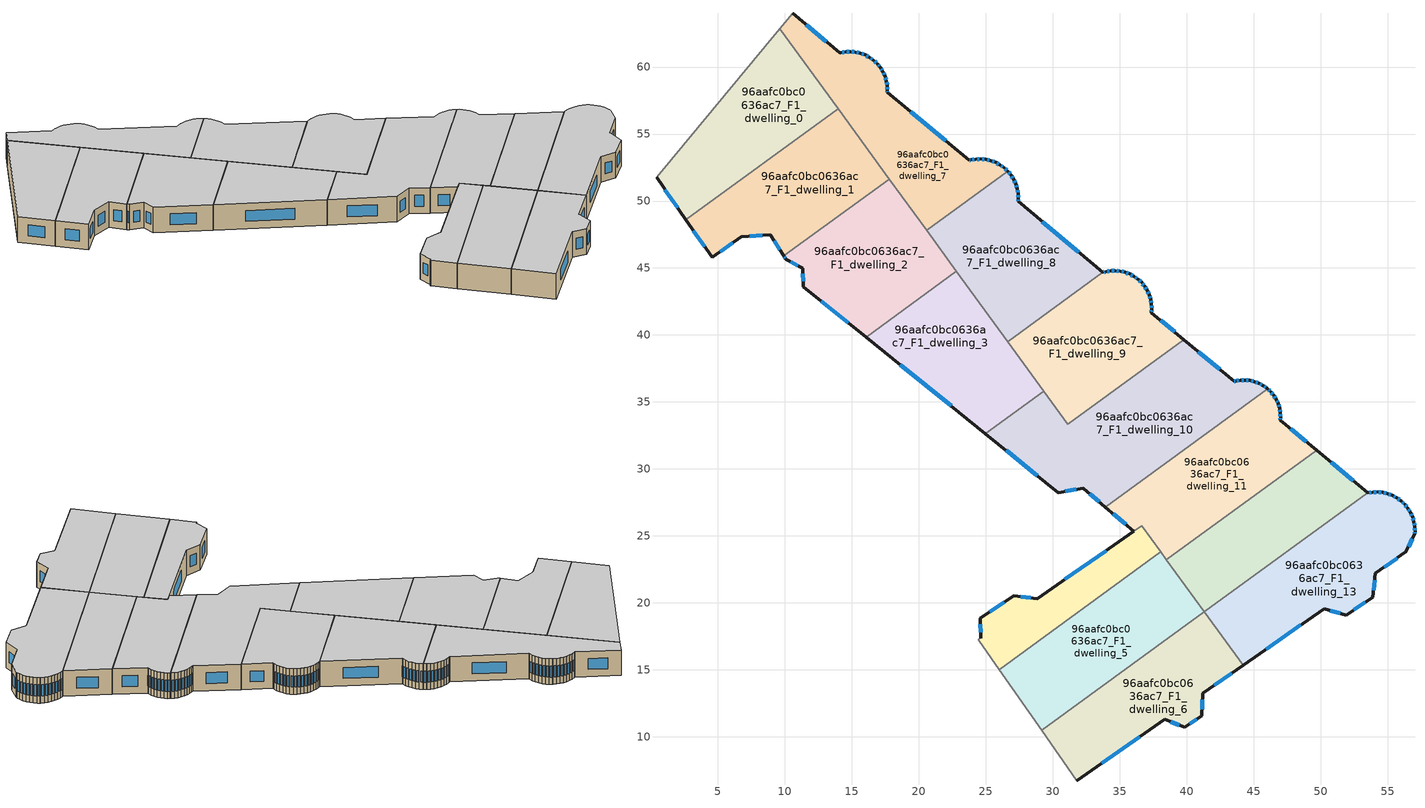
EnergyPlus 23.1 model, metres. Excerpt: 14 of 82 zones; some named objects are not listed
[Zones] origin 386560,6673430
96aafc0bc0636ac7_F1_dwelling_0
 floor to 96aafc0bc0636ac7_F0_dwelling_0 (EU_floor_Construction): 9.61,62.87 13.97,56.87 2.61,48.6 0.41,51.76 z3
 wall outside (EU_wall_Construction): 0.41,51.76 2.61,48.6 z3:6
 wall to 96aafc0bc0636ac7_F1_dwelling_1 (EU_wall_Construction): 2.61,48.6 13.97,56.87 z3:6
 wall adiabatic (EU_wall_Construction): 9.61,62.87 0.41,51.76 z3:6
 wall to 96aafc0bc0636ac7_F1_dwelling_7 (EU_wall_Construction): 13.97,56.87 9.61,62.87 z3:6
 window (EU_Window_Construction): 1.04,50.86 1.98,49.5 z3.86:5.14
 ceiling to 96aafc0bc0636ac7_F2_dwelling_0 (EU_floor_Construction): 13.97,56.87 9.61,62.87 0.41,51.76 2.61,48.6 z6
96aafc0bc0636ac7_F1_dwelling_1
 floor to 96aafc0bc0636ac7_F0_dwelling_1 (EU_floor_Construction): 13.97,56.87 17.78,51.64 9.91,45.91 8.92,47.47 6.73,47.32 4.57,45.79 2.61,48.6 z3
 wall outside (EU_wall_Construction): 2.61,48.6 4.57,45.79 6.73,47.32 8.92,47.47 9.91,45.91 z3:6
 wall to 96aafc0bc0636ac7_F1_dwelling_2 (EU_wall_Construction): 9.91,45.91 17.78,51.64 z3:6
 wall to 96aafc0bc0636ac7_F1_dwelling_7 (EU_wall_Construction): 17.79,51.64 13.98,56.87 z3:6
 window (EU_Window_Construction): 3.17,47.8 4.01,46.6 / 9.2,47.02 9.63,46.35 / 7.36,47.36 8.29,47.43 / 5.19,46.23 6.11,46.88 z3.86:5.14
 ceiling to 96aafc0bc0636ac7_F2_dwelling_1 (EU_floor_Construction): 17.78,51.64 13.97,56.87 2.61,48.6 4.57,45.79 6.73,47.32 8.92,47.47 9.91,45.91 z6
96aafc0bc0636ac7_F1_dwelling_10
 floor to 96aafc0bc0636ac7_F0_dwelling_10 (EU_floor_Construction): 45.05,36.52 45.39,36.39 45.71,36.23 46,36.02 46.02,36 46.05,35.97 33.93,27.15 32.29,28.56 30.4,28.24 24.95,32.64 29.31,35.81 31.11,33.34 39.78,39.66 43.53,36.53 43.64,36.56 43.99,36.62 44.35,36.63 44.71,36.6 z3
 wall outside (EU_wall_Construction): 24.95,32.64 30.4,28.24 32.29,28.56 33.93,27.15 / 46.05,35.97 46.02,36 46,36.02 45.71,36.23 45.39,36.39 45.05,36.52 44.71,36.6 44.35,36.63 43.99,36.62 43.64,36.56 43.53,36.53 39.78,39.66 z3:6
 wall to 96aafc0bc0636ac7_F1_dwelling_3 (EU_wall_Construction): 29.31,35.81 24.95,32.64 z3:6
 wall to 96aafc0bc0636ac7_F1_dwelling_9 (EU_wall_Construction): 39.78,39.66 31.11,33.34 29.31,35.81 z3:6
 wall to 96aafc0bc0636ac7_F1_dwelling_11 (EU_wall_Construction): 33.93,27.15 46.05,35.97 z3:6
 window (EU_Window_Construction): 30.94,28.33 31.75,28.47 / 26.51,31.38 28.85,29.49 / 42.46,37.43 40.85,38.76 / 43.61,36.55 43.56,36.54 / 43.89,36.6 43.74,36.58 / 44.25,36.63 44.09,36.62 / 44.6,36.61 44.45,36.62 / 44.96,36.54 44.81,36.58 / 45.29,36.43 45.15,36.48 / 45.62,36.27 45.48,36.35 / 45.91,36.08 45.79,36.17 / 32.76,28.16 33.46,27.55 z3.86:5.14
 ceiling to 96aafc0bc0636ac7_F2_dwelling_10 (EU_floor_Construction): 46.05,35.97 46.02,36 46,36.02 45.71,36.23 45.39,36.39 45.05,36.52 44.71,36.6 44.35,36.63 43.99,36.62 43.64,36.56 43.53,36.53 39.78,39.66 31.11,33.34 29.31,35.81 24.95,32.64 30.4,28.24 32.29,28.56 33.93,27.15 z6
96aafc0bc0636ac7_F1_dwelling_11
 floor to 96aafc0bc0636ac7_F0_dwelling_11 (EU_floor_Construction): 46.82,34.87 46.93,34.53 46.99,34.17 47,33.82 46.99,33.65 49.7,31.39 38.47,23.22 36.63,25.76 36.04,25.34 33.93,27.15 46.05,35.97 46.26,35.78 46.49,35.5 46.68,35.2 z3
 wall outside (EU_wall_Construction): 49.7,31.39 46.99,33.65 47,33.82 46.99,34.17 46.93,34.53 46.82,34.87 46.68,35.2 46.49,35.5 46.26,35.78 46.05,35.97 / 33.93,27.15 36.04,25.34 z3:6
 wall to 96aafc0bc0636ac7_F1_dwelling_12 (EU_wall_Construction): 38.47,23.22 49.7,31.39 z3:6
 wall to 96aafc0bc0636ac7_F1_dwelling_4 (EU_wall_Construction): 36.04,25.34 36.63,25.76 / 36.63,25.75 38.06,23.8 z3:6
 wall to 96aafc0bc0636ac7_F1_dwelling_5 (EU_wall_Construction): 38.06,23.8 38.47,23.22 z3:6
 window (EU_Window_Construction): 46.62,35.28 46.54,35.41 / 46.78,34.96 46.72,35.1 / 46.9,34.63 46.85,34.77 / 46.97,34.28 46.95,34.43 / 47,33.92 46.99,34.07 / 46.99,33.7 47,33.77 / 48.92,32.04 47.76,33 / 34.53,26.64 35.43,25.86 / 46.2,35.83 46.11,35.92 / 46.42,35.58 46.32,35.7 z3.86:5.14
 ceiling to 96aafc0bc0636ac7_F2_dwelling_11 (EU_floor_Construction): 49.7,31.39 46.99,33.65 47,33.82 46.99,34.17 46.93,34.53 46.82,34.87 46.68,35.2 46.49,35.5 46.26,35.78 46.05,35.97 33.93,27.15 36.04,25.34 36.63,25.76 38.47,23.22 z6
96aafc0bc0636ac7_F1_dwelling_12
 floor to 96aafc0bc0636ac7_F0_dwelling_12 (EU_floor_Construction): 53.52,28.21 41.32,19.32 38.47,23.22 49.7,31.39 z3
 wall outside (EU_wall_Construction): 53.52,28.21 49.7,31.39 z3:6
 wall to 96aafc0bc0636ac7_F1_dwelling_13 (EU_wall_Construction): 41.32,19.32 53.52,28.21 z3:6
 wall to 96aafc0bc0636ac7_F1_dwelling_5 (EU_wall_Construction): 38.47,23.22 41.32,19.32 z3:6
 window (EU_Window_Construction): 52.43,29.12 50.79,30.48 z3.86:5.14
 ceiling to 96aafc0bc0636ac7_F2_dwelling_12 (EU_floor_Construction): 53.52,28.21 49.7,31.39 38.47,23.22 41.32,19.32 z6
96aafc0bc0636ac7_F1_dwelling_13
 floor to 96aafc0bc0636ac7_F0_dwelling_13 (EU_floor_Construction): 56.26,27.37 56.5,27.08 56.7,26.76 56.85,26.42 56.96,26.05 57.03,25.68 57.04,25.31 57.03,25.17 56.37,23.8 54.08,22.21 53.89,20.41 51.92,19.09 50.25,19.55 44.21,15.35 41.32,19.32 53.52,28.21 53.87,28.26 54.24,28.28 54.62,28.24 54.99,28.16 55.34,28.02 55.67,27.85 55.98,27.63 56.04,27.58 z3
 wall outside (EU_wall_Construction): 44.21,15.35 50.25,19.55 51.92,19.09 53.89,20.41 54.08,22.21 56.37,23.8 57.03,25.17 57.04,25.31 57.03,25.68 56.96,26.05 56.85,26.42 56.7,26.76 56.5,27.08 56.26,27.37 56.04,27.58 55.98,27.63 55.67,27.85 55.34,28.02 54.99,28.16 54.62,28.24 54.24,28.28 53.87,28.26 53.52,28.21 z3:6
 wall to 96aafc0bc0636ac7_F1_dwelling_6 (EU_wall_Construction): 41.32,19.32 44.21,15.35 z3:6
 window (EU_Window_Construction): 55.58,27.9 55.44,27.97 / 55.89,27.69 55.76,27.78 / 56.2,27.43 56.1,27.52 / 56.43,27.16 56.33,27.29 / 56.64,26.85 56.55,26.99 / 56.81,26.51 56.74,26.66 / 56.93,26.16 56.89,26.31 / 57.01,25.79 56.98,25.95 / 57.04,25.41 57.03,25.58 / 57.03,25.21 57.04,25.27 / 56.56,24.19 56.84,24.78 / 54.73,22.66 55.71,23.35 / 53.95,20.93 54.02,21.7 / 52.48,19.47 53.33,20.03 / 50.73,19.42 51.44,19.22 / 45.93,16.55 48.52,18.35 / 53.77,28.25 53.62,28.22 / 54.14,28.27 53.98,28.27 / 54.51,28.25 54.35,28.26 / 54.88,28.18 54.73,28.22 / 55.24,28.06 55.09,28.12 z3.86:5.14
 ceiling to 96aafc0bc0636ac7_F2_dwelling_13 (EU_floor_Construction): 53.89,20.41 54.08,22.21 56.37,23.8 57.03,25.17 57.04,25.31 57.03,25.68 56.96,26.05 56.85,26.42 56.7,26.76 56.5,27.08 56.26,27.37 56.04,27.58 55.98,27.63 55.67,27.85 55.34,28.02 54.99,28.16 54.62,28.24 54.24,28.28 53.87,28.26 53.52,28.21 41.32,19.32 44.21,15.35 50.25,19.55 51.92,19.09 z6
96aafc0bc0636ac7_F1_dwelling_2
 floor to 96aafc0bc0636ac7_F0_dwelling_2 (EU_floor_Construction): 17.78,51.64 22.81,44.74 16.07,39.83 11.39,43.62 11.33,44.97 10.07,45.67 9.91,45.91 z3
 wall outside (EU_wall_Construction): 9.91,45.91 10.07,45.67 11.33,44.97 11.39,43.62 16.07,39.83 z3:6
 wall to 96aafc0bc0636ac7_F1_dwelling_3 (EU_wall_Construction): 16.07,39.83 22.81,44.74 z3:6
 wall to 96aafc0bc0636ac7_F1_dwelling_8 (EU_wall_Construction): 22.81,44.74 20.57,47.81 z3:6
 wall to 96aafc0bc0636ac7_F1_dwelling_7 (EU_wall_Construction): 20.57,47.81 17.79,51.64 z3:6
 window (EU_Window_Construction): 9.96,45.84 10.02,45.73 / 12.72,42.53 14.73,40.91 / 11.35,44.58 11.37,44 / 10.43,45.47 10.97,45.17 z3.86:5.14
 ceiling to 96aafc0bc0636ac7_F2_dwelling_2 (EU_floor_Construction): 22.81,44.74 17.78,51.64 9.91,45.91 10.07,45.67 11.33,44.97 11.39,43.62 16.07,39.83 z6
96aafc0bc0636ac7_F1_dwelling_3
 floor to 96aafc0bc0636ac7_F0_dwelling_3 (EU_floor_Construction): 22.81,44.74 29.31,35.81 24.95,32.64 16.07,39.83 z3
 wall outside (EU_wall_Construction): 16.07,39.83 24.95,32.64 z3:6
 wall to 96aafc0bc0636ac7_F1_dwelling_8 (EU_wall_Construction): 26.63,39.49 22.81,44.74 z3:6
 wall to 96aafc0bc0636ac7_F1_dwelling_9 (EU_wall_Construction): 29.31,35.81 26.63,39.49 z3:6
 window (EU_Window_Construction): 18.6,37.78 22.41,34.7 z3.86:5.14
 ceiling to 96aafc0bc0636ac7_F2_dwelling_3 (EU_floor_Construction): 29.31,35.81 22.81,44.74 16.07,39.83 24.95,32.64 z6
96aafc0bc0636ac7_F1_dwelling_4
 floor to 96aafc0bc0636ac7_F0_dwelling_4 (EU_floor_Construction): 36.63,25.76 38.06,23.8 26,15.02 24.48,17.2 24.44,17.26 24.48,17.28 24.63,17.37 24.58,18.83 27.09,20.54 28.84,20.3 z3
 wall outside (EU_wall_Construction): 36.03,25.34 28.84,20.3 27.09,20.54 24.58,18.83 24.63,17.37 z3:6
 wall to 96aafc0bc0636ac7_F1_dwelling_5 (EU_wall_Construction): 26,15.02 38.06,23.8 z3:6
 wall adiabatic (EU_wall_Construction): 24.63,17.37 24.48,17.28 24.44,17.26 24.48,17.2 26,15.02 z3:6
 window (EU_Window_Construction): 24.6,18.42 24.61,17.79 / 26.38,20.05 25.3,19.32 / 28.34,20.37 27.59,20.47 / 33.98,23.9 30.89,21.74 z3.86:5.14
 ceiling to 96aafc0bc0636ac7_F2_dwelling_4 (EU_floor_Construction): 38.06,23.8 36.63,25.76 28.84,20.3 27.09,20.54 24.58,18.83 24.63,17.37 24.48,17.28 24.44,17.26 24.48,17.2 26,15.02 z6
96aafc0bc0636ac7_F1_dwelling_5
 floor to 96aafc0bc0636ac7_F0_dwelling_5 (EU_floor_Construction): 38.06,23.8 41.32,19.32 29.17,10.47 26,15.02 z3
 wall to 96aafc0bc0636ac7_F1_dwelling_6 (EU_wall_Construction): 29.17,10.47 41.32,19.32 z3:6
 wall adiabatic (EU_wall_Construction): 26,15.02 29.17,10.47 z3:6
 ceiling to 96aafc0bc0636ac7_F2_dwelling_5 (EU_floor_Construction): 41.32,19.32 38.06,23.8 26,15.02 29.17,10.47 z6
96aafc0bc0636ac7_F1_dwelling_6
 floor to 96aafc0bc0636ac7_F0_dwelling_6 (EU_floor_Construction): 41.32,19.32 44.21,15.35 41.19,13.26 41.12,11.57 39.86,10.71 38.37,11.29 31.78,6.72 29.17,10.47 z3
 wall outside (EU_wall_Construction): 31.78,6.72 38.37,11.29 39.86,10.71 41.12,11.57 41.19,13.26 44.21,15.35 z3:6
 wall adiabatic (EU_wall_Construction): 29.17,10.47 31.78,6.72 z3:6
 window (EU_Window_Construction): 33.67,8.03 36.49,9.99 / 42.05,13.86 43.35,14.75 / 41.14,12.05 41.17,12.78 / 40.22,10.96 40.76,11.32 / 38.8,11.13 39.44,10.88 z3.86:5.14
 ceiling to 96aafc0bc0636ac7_F2_dwelling_6 (EU_floor_Construction): 41.12,11.57 41.19,13.26 44.21,15.35 41.32,19.32 29.17,10.47 31.78,6.72 38.37,11.29 39.86,10.71 z6
96aafc0bc0636ac7_F1_dwelling_7
 floor to 96aafc0bc0636ac7_F0_dwelling_7 (EU_floor_Construction): 17.32,59.65 17.47,59.32 17.58,58.96 17.64,58.59 17.66,58.22 17.65,58.11 23.77,53.04 23.87,53.06 24.24,53.13 24.62,53.14 25,53.1 25.37,53.02 25.72,52.89 26.06,52.71 26.36,52.49 26.4,52.46 26.64,52.23 20.57,47.81 9.61,62.87 10.57,64.02 14.11,61.07 14.16,61.08 14.52,61.14 14.9,61.15 15.27,61.12 15.63,61.03 15.98,60.9 16.31,60.73 16.61,60.51 16.63,60.49 16.88,60.26 17.12,59.97 z3
 wall outside (EU_wall_Construction): 26.64,52.23 26.4,52.46 26.36,52.49 26.06,52.71 25.72,52.89 25.37,53.02 25,53.1 24.62,53.14 24.24,53.13 23.87,53.06 23.77,53.04 17.65,58.11 17.66,58.22 17.64,58.59 17.58,58.96 17.47,59.32 17.32,59.65 17.12,59.97 16.88,60.26 16.63,60.49 16.61,60.51 16.31,60.73 15.98,60.9 15.63,61.03 15.27,61.12 14.9,61.15 14.52,61.14 14.16,61.08 14.11,61.07 10.57,64.02 z3:6
 wall to 96aafc0bc0636ac7_F1_dwelling_8 (EU_wall_Construction): 20.57,47.81 26.64,52.23 z3:6
 wall adiabatic (EU_wall_Construction): 10.57,64.02 9.61,62.87 z3:6
 window (EU_Window_Construction): 14.42,61.12 14.26,61.09 / 14.79,61.15 14.63,61.14 / 15.16,61.13 15,61.14 / 15.53,61.06 15.37,61.09 / 15.88,60.94 15.73,60.99 / 16.21,60.78 16.07,60.85 / 16.52,60.57 16.39,60.67 / 16.81,60.32 16.71,60.43 / 17.05,60.05 16.95,60.17 / 17.26,59.74 17.18,59.88 / 17.43,59.41 17.36,59.56 / 17.55,59.06 17.5,59.21 / 17.63,58.7 17.6,58.85 / 17.65,58.33 17.65,58.48 / 17.65,58.14 17.65,58.19 / 22.02,54.49 19.4,56.66 / 23.84,53.06 23.8,53.05 / 24.13,53.11 23.97,53.08 / 24.51,53.14 24.35,53.13 / 24.89,53.11 24.73,53.13 / 25.26,53.04 25.1,53.08 / 25.62,52.92 25.47,52.98 / 25.96,52.76 25.82,52.84 / 26.28,52.55 26.14,52.65 / 26.57,52.3 26.47,52.4 / 13.09,61.91 11.58,63.17 z3.86:5.14
 ceiling to 96aafc0bc0636ac7_F2_dwelling_7 (EU_floor_Construction): 26.64,52.23 26.4,52.46 26.36,52.49 26.06,52.71 25.72,52.89 25.37,53.02 25,53.1 24.62,53.14 24.24,53.13 23.87,53.06 23.77,53.04 17.65,58.11 17.66,58.22 17.64,58.59 17.58,58.96 17.47,59.32 17.32,59.65 17.12,59.97 16.88,60.26 16.63,60.49 16.61,60.51 16.31,60.73 15.98,60.9 15.63,61.03 15.27,61.12 14.9,61.15 14.52,61.14 14.16,61.08 14.11,61.07 10.57,64.02 9.61,62.87 20.57,47.81 z6
96aafc0bc0636ac7_F1_dwelling_8
 floor to 96aafc0bc0636ac7_F0_dwelling_8 (EU_floor_Construction): 27.35,50.91 27.41,50.53 27.43,50.15 27.42,49.98 33.74,44.67 26.63,39.49 20.57,47.81 26.64,52.23 26.88,51.94 27.08,51.62 27.24,51.27 z3
 wall outside (EU_wall_Construction): 33.74,44.67 27.42,49.98 27.43,50.15 27.41,50.53 27.35,50.91 27.24,51.27 27.08,51.62 26.88,51.94 26.64,52.23 z3:6
 wall to 96aafc0bc0636ac7_F1_dwelling_9 (EU_wall_Construction): 26.63,39.49 33.74,44.67 z3:6
 window (EU_Window_Construction): 27.03,51.71 26.94,51.85 / 27.2,51.37 27.13,51.52 / 27.32,51.01 27.27,51.17 / 27.4,50.64 27.37,50.8 / 27.42,50.26 27.42,50.42 / 27.42,50.03 27.43,50.1 / 31.94,46.18 29.23,48.46 / 26.81,52.02 26.71,52.15 z3.86:5.14
 ceiling to 96aafc0bc0636ac7_F2_dwelling_8 (EU_floor_Construction): 33.74,44.67 27.42,49.98 27.43,50.15 27.41,50.53 27.35,50.91 27.24,51.27 27.08,51.62 26.88,51.94 26.64,52.23 20.57,47.81 26.63,39.49 z6
96aafc0bc0636ac7_F1_dwelling_9
 floor to 96aafc0bc0636ac7_F0_dwelling_9 (EU_floor_Construction): 37.05,43.33 37.2,43 37.31,42.65 37.37,42.29 37.38,41.92 37.36,41.68 39.78,39.66 31.11,33.34 26.63,39.49 33.74,44.67 33.95,44.72 34.31,44.78 34.68,44.8 35.04,44.76 35.39,44.68 35.74,44.55 36.06,44.38 36.36,44.17 36.37,44.16 36.62,43.92 36.85,43.64 z3
 wall outside (EU_wall_Construction): 39.78,39.66 37.36,41.68 37.38,41.92 37.37,42.29 37.31,42.65 37.2,43 37.05,43.33 36.85,43.64 36.62,43.92 36.37,44.16 36.36,44.17 36.06,44.38 35.74,44.55 35.39,44.68 35.04,44.76 34.68,44.8 34.31,44.78 33.95,44.72 33.74,44.67 z3:6
 window (EU_Window_Construction): 34.21,44.77 34.05,44.74 / 34.57,44.79 34.42,44.79 / 34.94,44.77 34.78,44.79 / 35.29,44.7 35.14,44.74 / 35.64,44.59 35.49,44.64 / 35.97,44.43 35.83,44.5 / 36.27,44.23 36.14,44.32 / 36.55,43.99 36.44,44.09 / 36.79,43.72 36.69,43.84 / 36.99,43.42 36.91,43.55 / 37.16,43.09 37.09,43.23 / 37.28,42.75 37.23,42.9 / 37.35,42.39 37.32,42.54 / 37.38,42.03 37.37,42.18 / 37.37,41.75 37.37,41.85 / 39.09,40.23 38.05,41.1 / 33.89,44.71 33.8,44.68 z3.86:5.14
 ceiling to 96aafc0bc0636ac7_F2_dwelling_9 (EU_floor_Construction): 39.78,39.66 37.36,41.68 37.38,41.92 37.37,42.29 37.31,42.65 37.2,43 37.05,43.33 36.85,43.64 36.62,43.92 36.37,44.16 36.36,44.17 36.06,44.38 35.74,44.55 35.39,44.68 35.04,44.76 34.68,44.8 34.31,44.78 33.95,44.72 33.74,44.67 26.63,39.49 31.11,33.34 z6
[Building]
EU S2 Campaign: North Axis=0; Terrain=City; Solar Distribution=FullExterior
[Site:Location]
Helsinki-Vantaa.AP: Latitude=60.317; Longitude=24.963; Time Zone=2; Elevation=54.6
[SizingPeriod:WeatherFileDays]
AnnualSizingPeriod: Begin Month=1; Begin Day of Month=1; End Month=12; End Day of Month=31; Day of Week for Start Day=Monday; Use Weather File Daylight Saving Period=No; Use Weather File Rain and Snow Indicators=No
[MATERIAL]
EU_InternalMass_Material: Roughness=MediumRough; Thickness=0.1; Conductivity=1; Density=1800; Specific Heat=900; Thermal Absorptance=0.9; Solar Absorptance=0.7; Visible Absorptance=0.7
[MATERIAL:NOMASS] Roughness=MediumRough; Thermal Absorptance=0.9; Solar Absorptance=0.7; Visible Absorptance=0.7
Name | Thermal Resistance
EU_wall_NoMass | 1.10183
EU_floor_NoMass | 1.70606
[WINDOWMATERIAL:SIMPLEGLAZINGSYSTEM]
EU_Window_SimpleGlazing: UFactor=3.11035; Solar Heat Gain Coefficient=0.8; Visible Transmittance=0.8
[CONSTRUCTION]
EU_wall_Construction: EU_wall_NoMass
EU_floor_Construction: EU_floor_NoMass
EU_Window_Construction: EU_Window_SimpleGlazing
EU_InternalMass_Construction: EU_InternalMass_Material
[ZONE] Type=1; Multiplier=1; Ceiling Height=autocalculate; Floor Area=autocalculate; Part of Total Floor Area=Yes
Name | Volume
96aafc0bc0636ac7_F1_dwelling_0 | 236.595
96aafc0bc0636ac7_F1_dwelling_1 | 236.65
96aafc0bc0636ac7_F1_dwelling_10 | 344.596
96aafc0bc0636ac7_F1_dwelling_11 | 245.219
96aafc0bc0636ac7_F1_dwelling_12 | 209.717
96aafc0bc0636ac7_F1_dwelling_13 | 263.496
96aafc0bc0636ac7_F1_dwelling_2 | 236.61
96aafc0bc0636ac7_F1_dwelling_3 | 227.387
96aafc0bc0636ac7_F1_dwelling_4 | 129.318
96aafc0bc0636ac7_F1_dwelling_5 | 248.728
96aafc0bc0636ac7_F1_dwelling_6 | 224.537
96aafc0bc0636ac7_F1_dwelling_7 | 236.621
96aafc0bc0636ac7_F1_dwelling_8 | 237.795
96aafc0bc0636ac7_F1_dwelling_9 | 235.43
[INTERNALMASS] Construction=EU_InternalMass_Construction
Name | Zone or ZoneList | Surface Area
96aafc0bc0636ac7_F1_dwelling_0_EU_InternalMass | 96aafc0bc0636ac7_F1_dwelling_0 | 78.8651
96aafc0bc0636ac7_F1_dwelling_1_EU_InternalMass | 96aafc0bc0636ac7_F1_dwelling_1 | 78.8835
96aafc0bc0636ac7_F1_dwelling_2_EU_InternalMass | 96aafc0bc0636ac7_F1_dwelling_2 | 78.8698
96aafc0bc0636ac7_F1_dwelling_3_EU_InternalMass | 96aafc0bc0636ac7_F1_dwelling_3 | 75.7956
96aafc0bc0636ac7_F1_dwelling_4_EU_InternalMass | 96aafc0bc0636ac7_F1_dwelling_4 | 43.1028
96aafc0bc0636ac7_F1_dwelling_5_EU_InternalMass | 96aafc0bc0636ac7_F1_dwelling_5 | 82.9095
96aafc0bc0636ac7_F1_dwelling_6_EU_InternalMass | 96aafc0bc0636ac7_F1_dwelling_6 | 74.8455
96aafc0bc0636ac7_F1_dwelling_7_EU_InternalMass | 96aafc0bc0636ac7_F1_dwelling_7 | 78.8724
96aafc0bc0636ac7_F1_dwelling_8_EU_InternalMass | 96aafc0bc0636ac7_F1_dwelling_8 | 79.2651
96aafc0bc0636ac7_F1_dwelling_9_EU_InternalMass | 96aafc0bc0636ac7_F1_dwelling_9 | 78.477
96aafc0bc0636ac7_F1_dwelling_10_EU_InternalMass | 96aafc0bc0636ac7_F1_dwelling_10 | 114.866
96aafc0bc0636ac7_F1_dwelling_11_EU_InternalMass | 96aafc0bc0636ac7_F1_dwelling_11 | 81.7392
96aafc0bc0636ac7_F1_dwelling_12_EU_InternalMass | 96aafc0bc0636ac7_F1_dwelling_12 | 69.9057
96aafc0bc0636ac7_F1_dwelling_13_EU_InternalMass | 96aafc0bc0636ac7_F1_dwelling_13 | 87.8324
[OTHEREQUIPMENT] Fuel Type=Electricity; Design Level Calculation Method=Watts/Area; Power per Zone Floor Area=1; Fraction Latent=0; Fraction Radiant=0; Fraction Lost=0; Carbon Dioxide Generation Rate=0; EndUse Subcategory=EU_Step8_InternalGains
Name | Zone or ZoneList or Space or SpaceList | Schedule
EU_Step8_InternalGain_96aafc0bc0636ac7_F1_dwelling_0_f000 | 96aafc0bc0636ac7_F1_dwelling_0 | EU_Step8_GainSchedule_96aafc0bc0636ac7_F1_dwelling_0_f000
EU_Step8_InternalGain_96aafc0bc0636ac7_F1_dwelling_1_f000 | 96aafc0bc0636ac7_F1_dwelling_1 | EU_Step8_GainSchedule_96aafc0bc0636ac7_F1_dwelling_1_f000
EU_Step8_InternalGain_96aafc0bc0636ac7_F1_dwelling_2_f000 | 96aafc0bc0636ac7_F1_dwelling_2 | EU_Step8_GainSchedule_96aafc0bc0636ac7_F1_dwelling_2_f000
EU_Step8_InternalGain_96aafc0bc0636ac7_F1_dwelling_3_f000 | 96aafc0bc0636ac7_F1_dwelling_3 | EU_Step8_GainSchedule_96aafc0bc0636ac7_F1_dwelling_3_f000
EU_Step8_InternalGain_96aafc0bc0636ac7_F1_dwelling_4_f000 | 96aafc0bc0636ac7_F1_dwelling_4 | EU_Step8_GainSchedule_96aafc0bc0636ac7_F1_dwelling_4_f000
EU_Step8_InternalGain_96aafc0bc0636ac7_F1_dwelling_5_f000 | 96aafc0bc0636ac7_F1_dwelling_5 | EU_Step8_GainSchedule_96aafc0bc0636ac7_F1_dwelling_5_f000
EU_Step8_InternalGain_96aafc0bc0636ac7_F1_dwelling_6_f000 | 96aafc0bc0636ac7_F1_dwelling_6 | EU_Step8_GainSchedule_96aafc0bc0636ac7_F1_dwelling_6_f000
EU_Step8_InternalGain_96aafc0bc0636ac7_F1_dwelling_7_f000 | 96aafc0bc0636ac7_F1_dwelling_7 | EU_Step8_GainSchedule_96aafc0bc0636ac7_F1_dwelling_7_f000
EU_Step8_InternalGain_96aafc0bc0636ac7_F1_dwelling_8_f000 | 96aafc0bc0636ac7_F1_dwelling_8 | EU_Step8_GainSchedule_96aafc0bc0636ac7_F1_dwelling_8_f000
EU_Step8_InternalGain_96aafc0bc0636ac7_F1_dwelling_9_f000 | 96aafc0bc0636ac7_F1_dwelling_9 | EU_Step8_GainSchedule_96aafc0bc0636ac7_F1_dwelling_9_f000
EU_Step8_InternalGain_96aafc0bc0636ac7_F1_dwelling_10_f000 | 96aafc0bc0636ac7_F1_dwelling_10 | EU_Step8_GainSchedule_96aafc0bc0636ac7_F1_dwelling_10_f000
EU_Step8_InternalGain_96aafc0bc0636ac7_F1_dwelling_11_f000 | 96aafc0bc0636ac7_F1_dwelling_11 | EU_Step8_GainSchedule_96aafc0bc0636ac7_F1_dwelling_11_f000
EU_Step8_InternalGain_96aafc0bc0636ac7_F1_dwelling_12_f000 | 96aafc0bc0636ac7_F1_dwelling_12 | EU_Step8_GainSchedule_96aafc0bc0636ac7_F1_dwelling_12_f000
EU_Step8_InternalGain_96aafc0bc0636ac7_F1_dwelling_13_f000 | 96aafc0bc0636ac7_F1_dwelling_13 | EU_Step8_GainSchedule_96aafc0bc0636ac7_F1_dwelling_13_f000
[ZONEVENTILATION:DESIGNFLOWRATE] Schedule=EU_AlwaysOn; Design Flow Rate Calculation Method=AirChanges/Hour; Air Changes per Hour=0.756316; Ventilation Type=Natural; Fan Pressure Rise=0; Fan Total Efficiency=1; Constant Term Coefficient=1; Temperature Term Coefficient=0; Velocity Term Coefficient=0; Velocity Squared Term Coefficient=0; Minimum Indoor Temperature=-100; Maximum Indoor Temperature=100; Delta Temperature=-100; Minimum Outdoor Temperature=-100; Maximum Outdoor Temperature=100; Maximum Wind Speed=40
Name | Zone or ZoneList or Space or SpaceList
EU_ConstantAir_96aafc0bc0636ac7_F1_dwelling_0 | 96aafc0bc0636ac7_F1_dwelling_0
EU_ConstantAir_96aafc0bc0636ac7_F1_dwelling_1 | 96aafc0bc0636ac7_F1_dwelling_1
EU_ConstantAir_96aafc0bc0636ac7_F1_dwelling_2 | 96aafc0bc0636ac7_F1_dwelling_2
EU_ConstantAir_96aafc0bc0636ac7_F1_dwelling_3 | 96aafc0bc0636ac7_F1_dwelling_3
EU_ConstantAir_96aafc0bc0636ac7_F1_dwelling_4 | 96aafc0bc0636ac7_F1_dwelling_4
EU_ConstantAir_96aafc0bc0636ac7_F1_dwelling_5 | 96aafc0bc0636ac7_F1_dwelling_5
EU_ConstantAir_96aafc0bc0636ac7_F1_dwelling_6 | 96aafc0bc0636ac7_F1_dwelling_6
EU_ConstantAir_96aafc0bc0636ac7_F1_dwelling_7 | 96aafc0bc0636ac7_F1_dwelling_7
EU_ConstantAir_96aafc0bc0636ac7_F1_dwelling_8 | 96aafc0bc0636ac7_F1_dwelling_8
EU_ConstantAir_96aafc0bc0636ac7_F1_dwelling_9 | 96aafc0bc0636ac7_F1_dwelling_9
EU_ConstantAir_96aafc0bc0636ac7_F1_dwelling_10 | 96aafc0bc0636ac7_F1_dwelling_10
EU_ConstantAir_96aafc0bc0636ac7_F1_dwelling_11 | 96aafc0bc0636ac7_F1_dwelling_11
EU_ConstantAir_96aafc0bc0636ac7_F1_dwelling_12 | 96aafc0bc0636ac7_F1_dwelling_12
EU_ConstantAir_96aafc0bc0636ac7_F1_dwelling_13 | 96aafc0bc0636ac7_F1_dwelling_13
[HVACTEMPLATE:ZONE:IDEALLOADSAIRSYSTEM] System Availability Schedule=EU_AlwaysOn; Maximum Heating Supply Air Temperature=50; Minimum Cooling Supply Air Temperature=13; Maximum Heating Supply Air Humidity Ratio=0.0156; Minimum Cooling Supply Air Humidity Ratio=0.0077; Heating Limit=NoLimit; Cooling Limit=NoLimit; Heating Availability Schedule=EU_AlwaysOn; Cooling Availability Schedule=EU_CoolingOff; Dehumidification Control Type=ConstantSensibleHeatRatio; Cooling Sensible Heat Ratio=0.7; Dehumidification Setpoint=60; Humidification Control Type=None; Humidification Setpoint=30; Outdoor Air Method=None; Outdoor Air Flow Rate per Person=0.00944; Outdoor Air Flow Rate per Zone Floor Area=0; Outdoor Air Flow Rate per Zone=0; Demand Controlled Ventilation Type=None; Outdoor Air Economizer Type=NoEconomizer; Heat Recovery Type=None; Sensible Heat Recovery Effectiveness=0.7; Latent Heat Recovery Effectiveness=0.65
Name | Template Thermostat
96aafc0bc0636ac7_F1_dwelling_0 | EU_HeatOnly_96aafc0bc0636ac7_F1_dwelling_0
96aafc0bc0636ac7_F1_dwelling_1 | EU_HeatOnly_96aafc0bc0636ac7_F1_dwelling_1
96aafc0bc0636ac7_F1_dwelling_2 | EU_HeatOnly_96aafc0bc0636ac7_F1_dwelling_2
96aafc0bc0636ac7_F1_dwelling_3 | EU_HeatOnly_96aafc0bc0636ac7_F1_dwelling_3
96aafc0bc0636ac7_F1_dwelling_4 | EU_HeatOnly_96aafc0bc0636ac7_F1_dwelling_4
96aafc0bc0636ac7_F1_dwelling_5 | EU_HeatOnly_96aafc0bc0636ac7_F1_dwelling_5
96aafc0bc0636ac7_F1_dwelling_6 | EU_HeatOnly_96aafc0bc0636ac7_F1_dwelling_6
96aafc0bc0636ac7_F1_dwelling_7 | EU_HeatOnly_96aafc0bc0636ac7_F1_dwelling_7
96aafc0bc0636ac7_F1_dwelling_8 | EU_HeatOnly_96aafc0bc0636ac7_F1_dwelling_8
96aafc0bc0636ac7_F1_dwelling_9 | EU_HeatOnly_96aafc0bc0636ac7_F1_dwelling_9
96aafc0bc0636ac7_F1_dwelling_10 | EU_HeatOnly_96aafc0bc0636ac7_F1_dwelling_10
96aafc0bc0636ac7_F1_dwelling_11 | EU_HeatOnly_96aafc0bc0636ac7_F1_dwelling_11
96aafc0bc0636ac7_F1_dwelling_12 | EU_HeatOnly_96aafc0bc0636ac7_F1_dwelling_12
96aafc0bc0636ac7_F1_dwelling_13 | EU_HeatOnly_96aafc0bc0636ac7_F1_dwelling_13
[SIZING:ZONE] Zone Cooling Design Supply Air Temperature Input Method=SupplyAirTemperature; Zone Cooling Design Supply Air Temperature=13; Zone Heating Design Supply Air Temperature Input Method=SupplyAirTemperature; Zone Heating Design Supply Air Temperature=50; Zone Cooling Design Supply Air Humidity Ratio=0.008; Zone Heating Design Supply Air Humidity Ratio=0.008; Cooling Design Air Flow Method=DesignDay; Cooling Design Air Flow Rate=0; Cooling Minimum Air Flow per Zone Floor Area=0.000762; Cooling Minimum Air Flow=0; Cooling Minimum Air Flow Fraction=0.2; Heating Design Air Flow Method=DesignDay; Heating Design Air Flow Rate=0; Heating Maximum Air Flow per Zone Floor Area=0.002032; Heating Maximum Air Flow=0.141576; Heating Maximum Air Flow Fraction=0.3; Account for Dedicated Outdoor Air System=No; Dedicated Outdoor Air System Control Strategy=NeutralSupplyAir; Dedicated Outdoor Air Low Setpoint Temperature for Design=autosize; Dedicated Outdoor Air High Setpoint Temperature for Design=autosize; Zone Load Sizing Method=Sensible Load Only No Latent Load; Zone Latent Cooling Design Supply Air Humidity Ratio Input Method=HumidityRatioDifference; Zone Cooling Design Supply Air Humidity Ratio Difference=0.005; Zone Latent Heating Design Supply Air Humidity Ratio Input Method=HumidityRatioDifference; Zone Humidification Design Supply Air Humidity Ratio Difference=0.005
96aafc0bc0636ac7_F1_dwelling_0; 96aafc0bc0636ac7_F1_dwelling_1; 96aafc0bc0636ac7_F1_dwelling_2; 96aafc0bc0636ac7_F1_dwelling_3; 96aafc0bc0636ac7_F1_dwelling_4; 96aafc0bc0636ac7_F1_dwelling_5; 96aafc0bc0636ac7_F1_dwelling_6; 96aafc0bc0636ac7_F1_dwelling_7; 96aafc0bc0636ac7_F1_dwelling_8; 96aafc0bc0636ac7_F1_dwelling_9; 96aafc0bc0636ac7_F1_dwelling_10; 96aafc0bc0636ac7_F1_dwelling_11; 96aafc0bc0636ac7_F1_dwelling_12; 96aafc0bc0636ac7_F1_dwelling_13
[SCHEDULE:CONSTANT]
Name | Hourly Value
EU_AlwaysOn | 1
EU_CoolingOff | 0
[SCHEDULE:FILE] Column Number=1; Rows to Skip at Top=0; Number of Hours of Data=8760; Column Separator=Comma; Interpolate to Timestep=No; Minutes per Item=60; Adjust Schedule for Daylight Savings=Yes
Name | File
EU_Step8_GainSchedule_96aafc0bc0636ac7_F1_dwelling_0_f000 | ../../schedules/96aafc0bc0636ac7/96aafc0bc0636ac7_F1_dwelling_0_f000_gain.csv
EU_Step8_GainSchedule_96aafc0bc0636ac7_F1_dwelling_1_f000 | ../../schedules/96aafc0bc0636ac7/96aafc0bc0636ac7_F1_dwelling_1_f000_gain.csv
EU_Step8_GainSchedule_96aafc0bc0636ac7_F1_dwelling_2_f000 | ../../schedules/96aafc0bc0636ac7/96aafc0bc0636ac7_F1_dwelling_2_f000_gain.csv
EU_Step8_GainSchedule_96aafc0bc0636ac7_F1_dwelling_3_f000 | ../../schedules/96aafc0bc0636ac7/96aafc0bc0636ac7_F1_dwelling_3_f000_gain.csv
EU_Step8_GainSchedule_96aafc0bc0636ac7_F1_dwelling_4_f000 | ../../schedules/96aafc0bc0636ac7/96aafc0bc0636ac7_F1_dwelling_4_f000_gain.csv
EU_Step8_GainSchedule_96aafc0bc0636ac7_F1_dwelling_5_f000 | ../../schedules/96aafc0bc0636ac7/96aafc0bc0636ac7_F1_dwelling_5_f000_gain.csv
EU_Step8_GainSchedule_96aafc0bc0636ac7_F1_dwelling_6_f000 | ../../schedules/96aafc0bc0636ac7/96aafc0bc0636ac7_F1_dwelling_6_f000_gain.csv
EU_Step8_GainSchedule_96aafc0bc0636ac7_F1_dwelling_7_f000 | ../../schedules/96aafc0bc0636ac7/96aafc0bc0636ac7_F1_dwelling_7_f000_gain.csv
EU_Step8_GainSchedule_96aafc0bc0636ac7_F1_dwelling_8_f000 | ../../schedules/96aafc0bc0636ac7/96aafc0bc0636ac7_F1_dwelling_8_f000_gain.csv
EU_Step8_GainSchedule_96aafc0bc0636ac7_F1_dwelling_9_f000 | ../../schedules/96aafc0bc0636ac7/96aafc0bc0636ac7_F1_dwelling_9_f000_gain.csv
EU_Step8_GainSchedule_96aafc0bc0636ac7_F1_dwelling_10_f000 | ../../schedules/96aafc0bc0636ac7/96aafc0bc0636ac7_F1_dwelling_10_f000_gain.csv
EU_Step8_GainSchedule_96aafc0bc0636ac7_F1_dwelling_11_f000 | ../../schedules/96aafc0bc0636ac7/96aafc0bc0636ac7_F1_dwelling_11_f000_gain.csv
EU_Step8_GainSchedule_96aafc0bc0636ac7_F1_dwelling_12_f000 | ../../schedules/96aafc0bc0636ac7/96aafc0bc0636ac7_F1_dwelling_12_f000_gain.csv
EU_Step8_GainSchedule_96aafc0bc0636ac7_F1_dwelling_13_f000 | ../../schedules/96aafc0bc0636ac7/96aafc0bc0636ac7_F1_dwelling_13_f000_gain.csv
